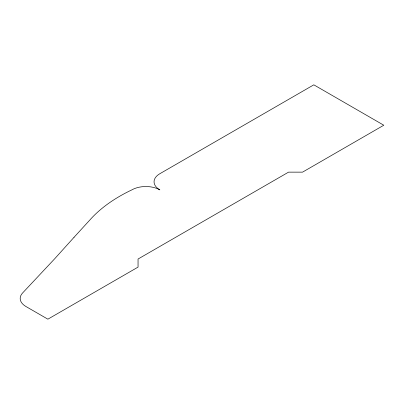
<?xml version="1.0" encoding="UTF-8"?>
<svg xmlns="http://www.w3.org/2000/svg" width="404" height="404" viewBox="0 0 404 404"><rect width="100%" height="100%" fill="white"/><g stroke="black" fill="none" stroke-linecap="round" stroke-linejoin="round"><path stroke-width="0.61" d="M74.033 237.305L54.873 258.565L22.574 293.011A19.796 11.428 0 0 0 25.982 306.535L47.874 319.175L138.052 267.11L138.052 259.03L288.557 172.139L302.551 172.139L383.8 125.23L313.817 84.825L159.853 173.715A19.796 11.428 0 0 0 159.853 189.88A19.796 11.428 0 0 0 131.856 189.88A163.756 94.546 0 0 0 89.784 220.074L74.033 237.305"/></g></svg>
